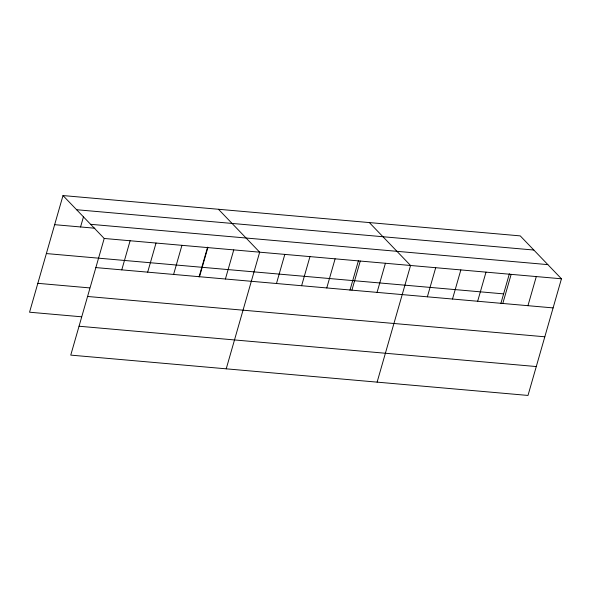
<?xml version="1.0" encoding="UTF-8"?>
<svg xmlns="http://www.w3.org/2000/svg" width="591" height="591" viewBox="0 0 591 591"><rect width="100%" height="100%" fill="white"/><g stroke="black" fill="none" stroke-linecap="round" stroke-linejoin="round"><path stroke-width="0.89" d="M63.001 195.562L104.208 238.469L70.757 355.117L527.999 395.438L561.45 278.789L520.243 235.883L63.001 195.562L29.55 312.211L81.373 316.783M80.561 226.966L83.597 216.372M121.768 269.873L130.116 240.751M147.676 272.156L156.031 243.041M173.591 274.438L181.939 245.324M199.071 276.906L207.604 247.141M199.499 276.728L207.847 247.607M225.407 279.011L233.763 249.89M226.22 368.828L259.671 252.18L218.463 209.273M276.47 283.51L284.818 254.396M301.617 285.726L309.965 256.612M326.764 287.95L335.112 258.828M349.961 290.203L358.493 260.446M351.911 290.166L360.266 261.045M377.065 292.382L385.413 263.261M377.11 382.133L410.56 265.485L369.353 222.578M427.359 296.815L435.707 267.701M452.507 299.031L460.854 269.917M477.654 301.255L486.001 272.133M500.85 303.508L509.383 273.751M502.801 303.471L511.156 274.35M527.955 305.687L536.303 276.566M76.601 209.724L533.843 250.037M90.608 224.307L547.85 264.628M54.653 224.676L94.856 228.222M104.208 238.469L561.45 278.789M46.364 253.569L503.613 293.882M95.86 267.583L553.102 307.904M37.831 283.325L89.655 287.898M87.571 296.475L544.821 336.789M79.039 326.232L536.281 366.553"/></g></svg>
